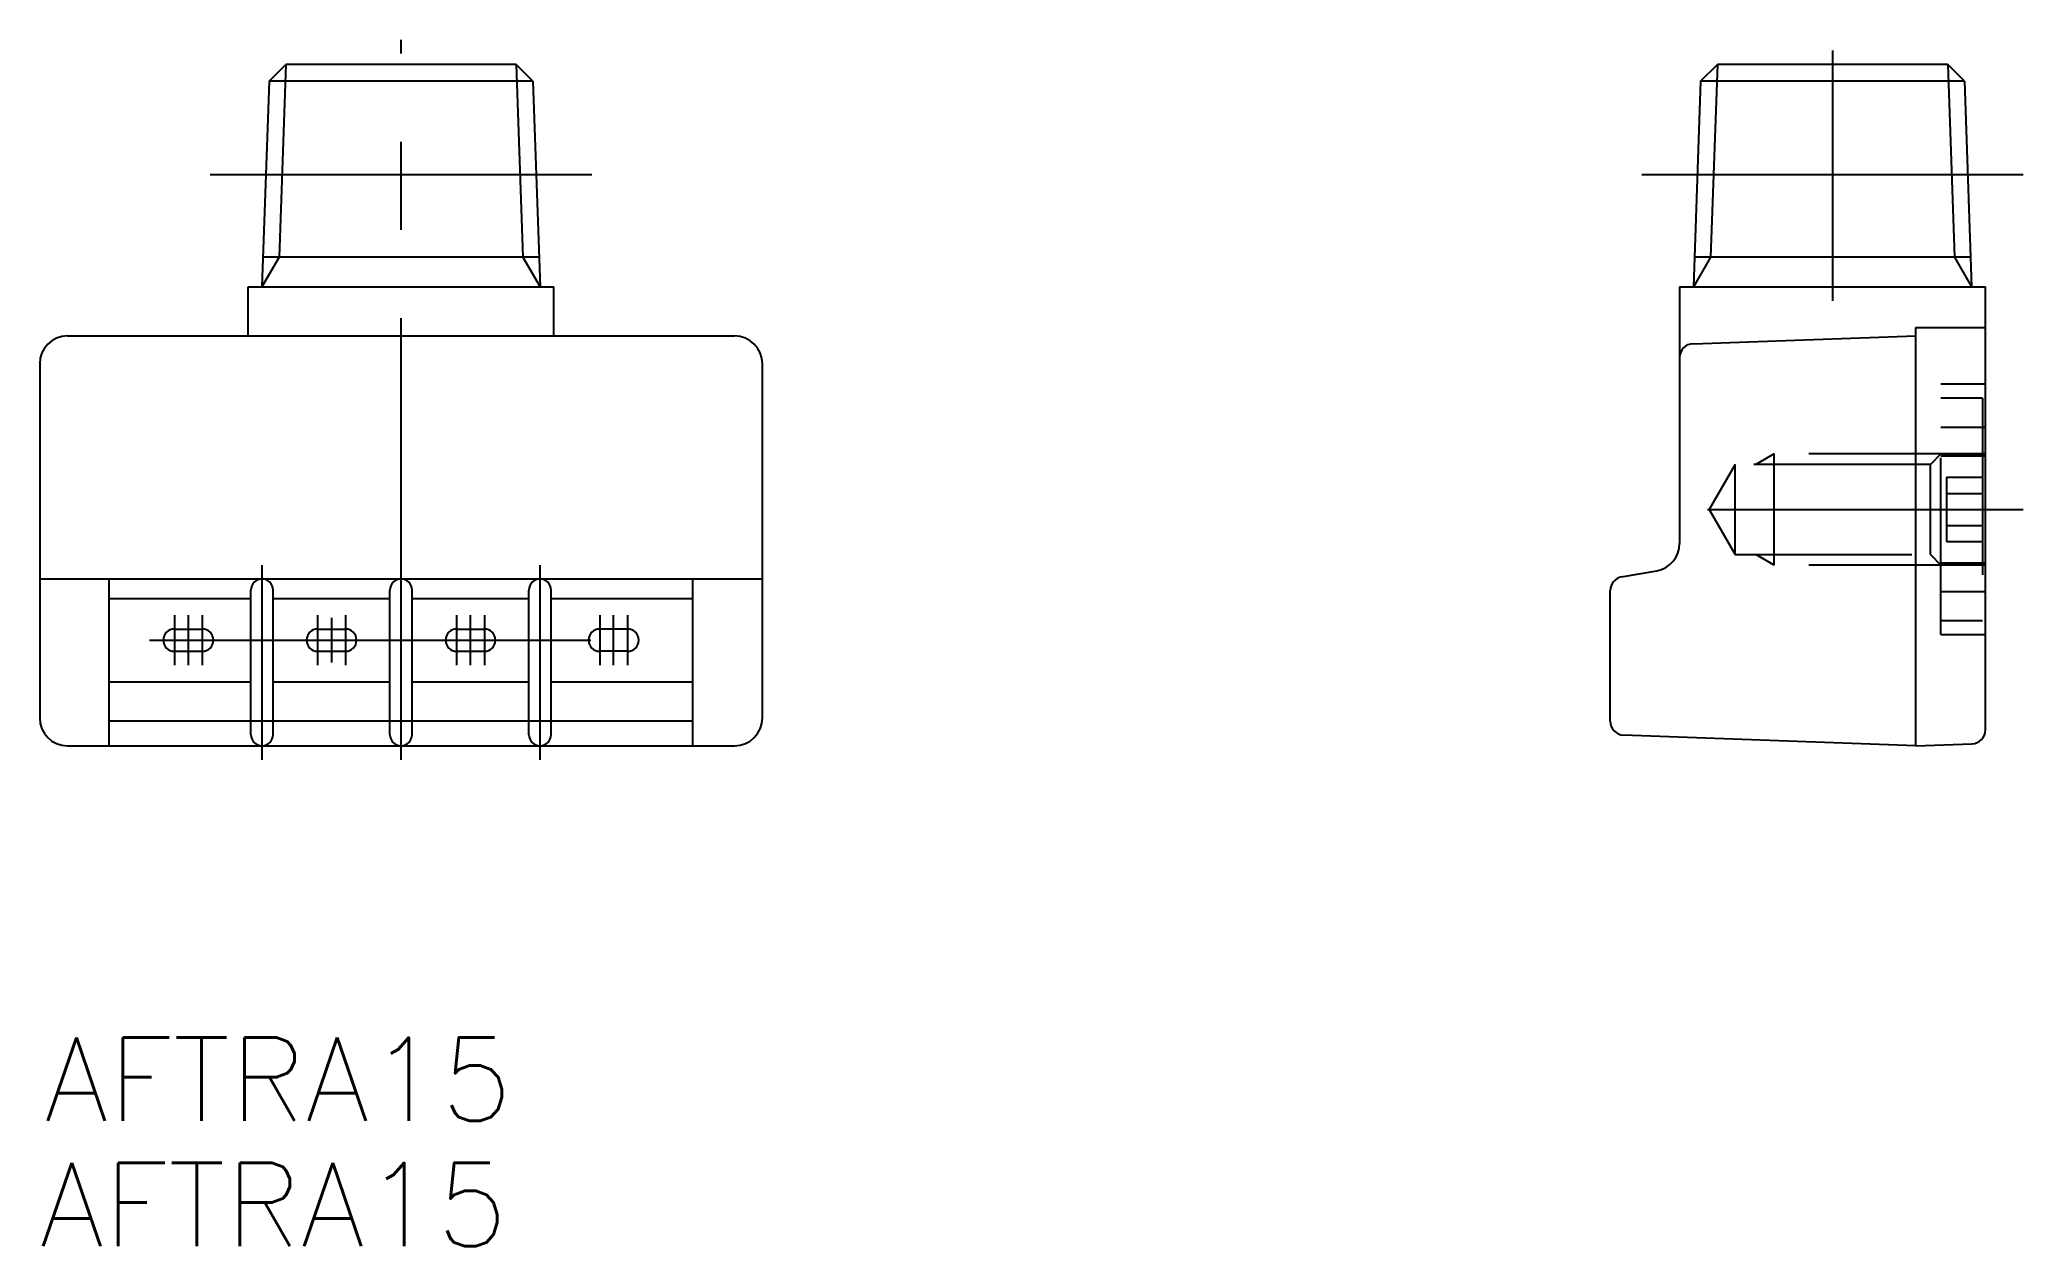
# Model space of a CAD drawing. Extents: x 0 to 71.4, y -8 to 35.4.
import ezdxf

# ---------------------------------------------------------------- set-up
doc = ezdxf.new("R2010")
doc.units = 0
doc.header["$LTSCALE"] = 0.5
doc.linetypes.add('CENTER', pattern=[50.8, 31.75, -6.35, 6.35, -6.35])
doc.linetypes.add('DASHED', pattern=[19.05, 12.7, -6.35])
for name, color, linetype in [('MSM_CENTER', 1, 'CENTER'), ('MSM_CONTINUOUS', 7, 'CONTINUOUS'), ('MSM_DASHED', 4, 'DASHED'), ('MSM_NARROW', 5, 'CONTINUOUS'), ('MSM_PART_NUMBER', 7, 'CONTINUOUS')]:
    doc.layers.add(name, color=color, linetype=linetype)
doc.styles.get("Standard").update_dxf_attribs({"font": 'txt.shx', "height": 3, "bigfont": 'bigfont.shx'})

msp = doc.modelspace()

# ---------------------------------------------------------------- linework, layer by layer
at = {"layer": 'MSM_CENTER'}
for p, q in [((13, 9.5), (13, 35.393)), ((64.5, 35), (64.5, 26)), ((19.864, 30.53), (6.136, 30.53)), ((71.364, 30.53), (57.636, 30.53)), ((60, 18.5), (71.361, 18.5)), ((8, 9.5), (8, 16.499)), ((18, 9.5), (18, 16.499)), ((4.85, 14.699), (4.85, 12.899)), ((5.35, 12.899), (5.35, 14.699)), ((5.85, 14.699), (5.85, 12.899)), ((10, 14.699), (10, 12.899)), ((10.5, 14.599), (10.5, 12.999)), ((11, 14.699), (11, 12.899)), ((15, 14.699), (15, 12.899)), ((15.5, 12.899), (15.5, 14.699)), ((16, 14.699), (16, 12.899)), ((20.15, 14.699), (20.15, 12.899)), ((20.65, 12.899), (20.65, 14.699)), ((21.15, 14.699), (21.15, 12.899)), ((3.95, 13.799), (22.05, 13.799))]:
    msp.add_line(p, q, dxfattribs=at)
at = {"layer": 'MSM_CONTINUOUS'}
for p, q in [((8.254, 33.898), (8.856, 34.5)), ((17.144, 34.5), (8.856, 34.5)), ((17.746, 33.898), (17.144, 34.5)), ((59.754, 33.898), (60.356, 34.5)), ((68.644, 34.5), (60.356, 34.5)), ((69.246, 33.898), (68.644, 34.5)), ((8.254, 33.898), (7.995, 26.5)), ((17.746, 33.898), (8.254, 33.898)), ((17.746, 33.898), (18.005, 26.5)), ((59.754, 33.898), (59.495, 26.5)), ((69.246, 33.898), (59.754, 33.898)), ((69.246, 33.898), (69.505, 26.5)), ((17.967, 27.571), (8.033, 27.571)), ((69.467, 27.571), (59.533, 27.571)), ((7.5, 26.5), (18.5, 26.5)), ((7.5, 24.74), (7.5, 26.5)), ((18.5, 24.74), (18.5, 26.5)), ((59, 26.5), (70, 26.5)), ((59, 26.5), (59, 17.279)), ((70, 10.567), (70, 26.5)), ((67.5, 10), (67.5, 25.04)), ((67.5, 25.04), (70, 25.04)), ((1, 24.74), (25, 24.74)), ((59.483, 24.46), (67.5, 24.74)), ((0, 23.74), (0, 10.998)), ((26, 10.998), (26, 23.74)), ((0, 15.999), (26, 15.999)), ((2.5, 10), (2.5, 15.999)), ((23.5, 10), (23.5, 15.999)), ((56.913, 16.072), (58.174, 16.294)), ((2.5, 15.299), (7.6, 15.299)), ((7.6, 10.4), (7.6, 15.599)), ((8.4, 10.4), (8.4, 15.599)), ((8.4, 15.299), (12.6, 15.299)), ((12.6, 10.4), (12.6, 15.599)), ((13.4, 10.4), (13.4, 15.599)), ((13.4, 15.299), (17.6, 15.299)), ((17.6, 10.4), (17.6, 15.599)), ((18.4, 10.4), (18.4, 15.599)), ((18.4, 15.299), (23.5, 15.299)), ((56.5, 10.882), (56.5, 15.58)), ((4.85, 14.199), (5.85, 14.199)), ((10, 14.199), (11, 14.199)), ((15, 14.199), (16, 14.199)), ((21.15, 14.199), (20.15, 14.199)), ((4.849, 13.399), (5.85, 13.399)), ((9.999, 13.399), (11, 13.399)), ((14.999, 13.399), (16, 13.399)), ((21.151, 13.399), (20.15, 13.399)), ((2.5, 12.299), (7.6, 12.299)), ((8.4, 12.299), (12.6, 12.299)), ((13.4, 12.299), (17.6, 12.299)), ((18.4, 12.299), (23.5, 12.299)), ((2.5, 10.899), (23.5, 10.899)), ((1, 10), (25, 10)), ((67.5, 10), (56.983, 10.385)), ((67.5, 10), (69.517, 10.07))]:
    msp.add_line(p, q, dxfattribs=at)
for centre, radius, start, end in [((1, 23.74), 1, 90, 180), ((25, 23.74), 1, 0, 90), ((59.5, 23.96), 0.5, 92, 180), ((58, 17.279), 1, 280, 0), ((8, 15.599), 0.4, 0, 180), ((13, 15.599), 0.4, 0, 180), ((18, 15.599), 0.4, 0, 180), ((57, 15.58), 0.5, 100, 180), ((4.85, 13.799), 0.4, 90, 270), ((5.85, 13.799), 0.4, 270, 90), ((10, 13.799), 0.4, 90, 270), ((11, 13.799), 0.4, 270, 90), ((15, 13.799), 0.4, 90, 270), ((16, 13.799), 0.4, 270, 90), ((20.15, 13.799), 0.4, 90, 270), ((21.15, 13.799), 0.4, 270, 90), ((1, 11), 1, 180, 270), ((25, 11), 1, 270, 0), ((57, 10.884), 0.5, 180, 267.905), ((8, 10.4), 0.4, 180, 0), ((13, 10.4), 0.4, 180, 0), ((18, 10.4), 0.4, 180, 0), ((69.5, 10.57), 0.5, 272, 0)]:
    msp.add_arc(centre, radius, start, end, dxfattribs=at)
at = {"layer": 'MSM_DASHED'}
for p, q in [((70, 23), (68.4, 23)), ((68.4, 14), (68.4, 23)), ((69.9, 22.5), (68.4, 22.5)), ((69.9, 22.5), (69.9, 14.5)), ((68.4, 21.457), (70, 21.457)), ((61, 20.121), (60.064, 18.5)), ((68.021, 20.121), (61, 20.121)), ((61, 16.879), (61, 20.121)), ((62.4, 20.5), (61.744, 20.121)), ((70, 20.5), (62.4, 20.5)), ((62.4, 16.5), (62.4, 20.5)), ((68.4, 20.5), (68.021, 20.121)), ((68.021, 16.879), (68.021, 20.121)), ((68.4, 20.471), (70, 20.471)), ((68.4, 20.428), (70, 20.428)), ((68.6, 19.655), (69.9, 19.655)), ((68.6, 19.655), (68.6, 17.345)), ((68.6, 19.077), (69.9, 19.077)), ((60.064, 18.5), (61, 16.879)), ((68.6, 17.923), (69.9, 17.923)), ((68.6, 17.345), (69.9, 17.345)), ((61, 16.879), (68.021, 16.879)), ((62.4, 16.5), (61.744, 16.879)), ((70, 16.5), (62.4, 16.5)), ((68.021, 16.879), (68.4, 16.5)), ((70, 16.572), (68.4, 16.572)), ((68.4, 16.529), (70, 16.529)), ((68.4, 15.543), (70, 15.543)), ((68.4, 14.5), (69.9, 14.5)), ((68.4, 14), (70, 14))]:
    msp.add_line(p, q, dxfattribs=at)
at = {"layer": 'MSM_NARROW'}
for p, q in [((8.856, 34.5), (8.614, 27.571)), ((17.144, 34.5), (17.386, 27.571)), ((60.356, 34.5), (60.114, 27.571)), ((68.644, 34.5), (68.886, 27.571)), ((8.614, 27.571), (7.995, 26.5)), ((17.386, 27.571), (18.005, 26.5)), ((60.114, 27.571), (59.495, 26.5)), ((68.886, 27.571), (69.505, 26.5))]:
    msp.add_line(p, q, dxfattribs=at)

# ---------------------------------------------------------------- texts
at = {"layer": 'MSM_PART_NUMBER'}
for p in [(0.164, -3.493), (0, -8)]:
    msp.add_text('AFTRA15', height=3, dxfattribs=at).set_placement(p)

doc.saveas('drawing.dxf')
